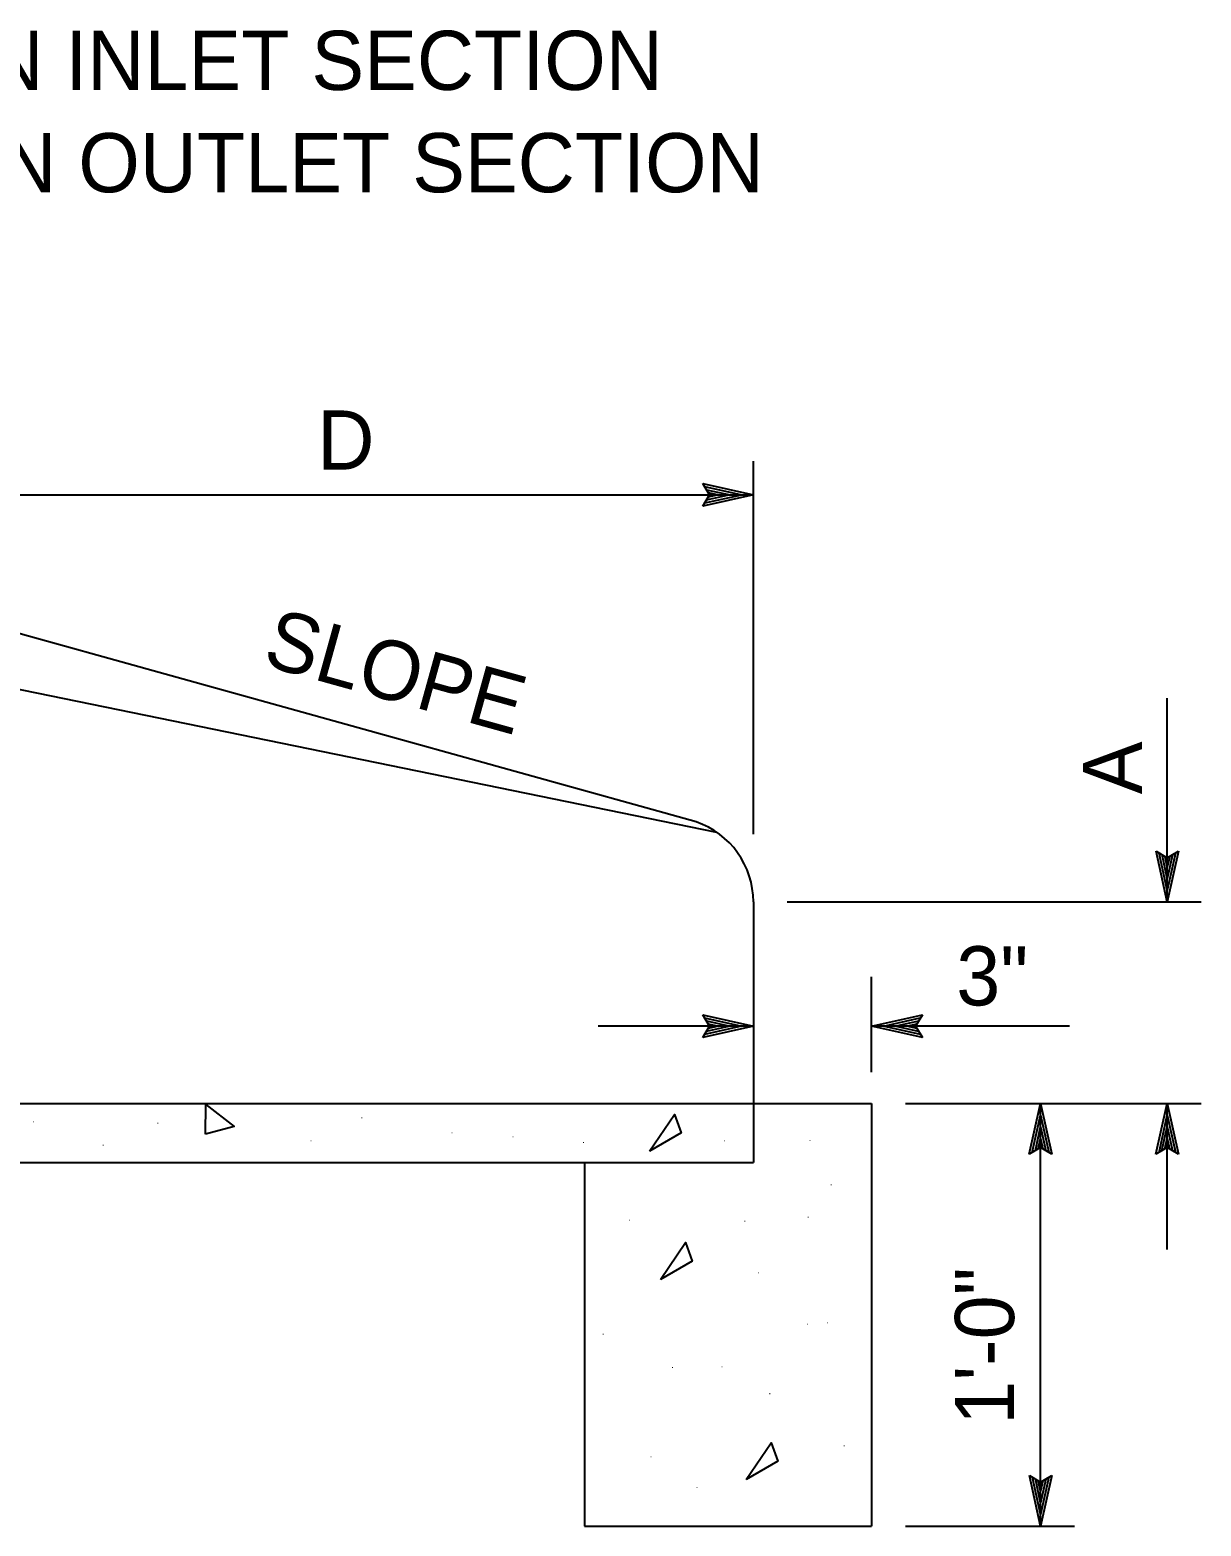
# Model space of a CAD drawing. Extents: x -894 to 866, y -472 to 714.
# Drawn here: x -562.9 to -424.3, y -69.1 to 107.9 of the extents above; entities that cross this region are included whole.
import ezdxf

# ---------------------------------------------------------------- set-up
doc = ezdxf.new("R2010")
doc.units = 0
for name, color, linetype in [('56 Stage 3 Anno', 7, 'Continuous'), ('57 Undefined', 7, 'Continuous'), ('59 Sndwall Anno', 7, 'Continuous'), ('60 Nongeo Data', 7, 'Continuous')]:
    doc.layers.add(name, color=color, linetype=linetype)

msp = doc.modelspace()

# ---------------------------------------------------------------- linework, layer by layer
at = {"layer": '56 Stage 3 Anno'}
for p, q in [((-477.27, 12.71), (-477.27, 56.86)), ((-482.47, 52.86), (-483.27, 54.2)), ((-483.27, 54.2), (-483.27, 54.2)), ((-483.27, 54.2), (-477.27, 52.86)), ((-483.05, 53.84), (-478.65, 52.86)), ((-482.82, 53.48), (-480.03, 52.86)), ((-482.64, 53.13), (-481.41, 52.86)), ((-569.27, 52.86), (-477.27, 52.86)), ((-477.27, 52.86), (-483.27, 51.53)), ((-483.27, 51.53), (-482.47, 52.86)), ((-483.27, 51.53), (-483.27, 51.53)), ((-478.66, 52.85), (-483.04, 51.89)), ((-480.03, 52.86), (-482.86, 52.23)), ((-481.41, 52.86), (-482.62, 52.59)), ((-477.27, 52.86), (-477.27, 52.86)), ((-428.27, 4.71), (-428.27, 28.83)), ((-428.27, 4.71), (-429.6, 10.71)), ((-429.6, 10.71), (-429.6, 10.71)), ((-429.6, 10.71), (-428.27, 9.91)), ((-428.27, 9.91), (-426.93, 10.71)), ((-426.93, 10.71), (-428.27, 4.71)), ((-426.93, 10.71), (-426.93, 10.71)), ((-428.27, 6.1), (-429.24, 10.47)), ((-428.27, 7.47), (-428.89, 10.3)), ((-428.27, 8.85), (-428.54, 10.06)), ((-427.29, 10.49), (-428.27, 6.09)), ((-427.65, 10.26), (-428.27, 7.47)), ((-427.99, 10.08), (-428.27, 8.85)), ((-473.27, 4.71), (-424.27, 4.71)), ((-428.27, 4.71), (-428.27, 4.71)), ((-463.27, -15.43), (-463.27, -4.14)), ((-482.47, -9.99), (-483.27, -8.65)), ((-483.27, -8.65), (-483.27, -8.65)), ((-483.27, -8.65), (-477.27, -9.99)), ((-463.27, -9.99), (-457.27, -8.66)), ((-457.27, -8.66), (-458.07, -9.99)), ((-457.27, -8.66), (-457.27, -8.66)), ((-477.27, -9.99), (-495.63, -9.99)), ((-477.27, -9.99), (-483.27, -11.32)), ((-483.27, -11.32), (-482.47, -9.99)), ((-483.05, -9.01), (-478.65, -9.99)), ((-478.66, -10), (-483.04, -10.97)), ((-480.03, -9.99), (-482.86, -10.62)), ((-482.82, -9.37), (-480.03, -9.99)), ((-482.64, -9.72), (-481.41, -9.99)), ((-481.41, -9.99), (-482.62, -10.26)), ((-477.27, -9.99), (-477.27, -9.99)), ((-439.86, -9.99), (-463.27, -9.99)), ((-457.27, -11.33), (-463.27, -9.99)), ((-463.27, -9.99), (-463.27, -9.99)), ((-457.49, -10.98), (-461.89, -9.99)), ((-461.88, -9.99), (-457.51, -9.02)), ((-460.51, -10), (-457.68, -9.37)), ((-457.72, -10.62), (-460.51, -10)), ((-459.13, -10), (-457.92, -9.73)), ((-457.9, -10.27), (-459.13, -10)), ((-458.07, -9.99), (-457.27, -11.33)), ((-483.27, -11.32), (-483.27, -11.32)), ((-457.27, -11.33), (-457.27, -11.33)), ((-459.27, -19.14), (-424.27, -19.14)), ((-444.61, -25.14), (-443.27, -19.14)), ((-443.27, -69.14), (-443.27, -19.14)), ((-443.27, -19.14), (-443.27, -19.14)), ((-443.27, -19.14), (-441.94, -25.14)), ((-429.61, -25.14), (-428.27, -19.14)), ((-428.27, -36.43), (-428.27, -19.14)), ((-428.27, -19.14), (-428.27, -19.14)), ((-428.27, -19.14), (-426.94, -25.14)), ((-444.25, -24.93), (-443.27, -20.52)), ((-443.27, -20.53), (-442.3, -24.91)), ((-429.25, -24.93), (-428.27, -20.52)), ((-428.27, -20.53), (-427.3, -24.91)), ((-443.89, -24.69), (-443.27, -21.91)), ((-443.27, -21.91), (-442.65, -24.73)), ((-428.9, -24.69), (-428.27, -21.91)), ((-428.27, -21.91), (-427.65, -24.73)), ((-443.27, -24.34), (-444.61, -25.14)), ((-443.55, -24.52), (-443.27, -23.29)), ((-443.27, -23.29), (-443.01, -24.5)), ((-441.94, -25.14), (-443.27, -24.34)), ((-428.27, -24.34), (-429.61, -25.14)), ((-428.55, -24.52), (-428.27, -23.29)), ((-428.27, -23.29), (-428.01, -24.5)), ((-426.94, -25.14), (-428.27, -24.34)), ((-444.61, -25.14), (-444.61, -25.14)), ((-441.94, -25.14), (-441.94, -25.14)), ((-429.61, -25.14), (-429.61, -25.14)), ((-426.94, -25.14), (-426.94, -25.14)), ((-443.27, -69.14), (-444.6, -63.14)), ((-444.6, -63.14), (-444.6, -63.14)), ((-444.6, -63.14), (-443.27, -63.94)), ((-443.27, -67.75), (-444.24, -63.38)), ((-443.27, -66.38), (-443.89, -63.55)), ((-443.27, -63.94), (-441.93, -63.14)), ((-441.93, -63.14), (-443.27, -69.14)), ((-442.29, -63.36), (-443.27, -67.76)), ((-442.65, -63.59), (-443.27, -66.38)), ((-441.93, -63.14), (-441.93, -63.14)), ((-443.27, -65), (-443.54, -63.79)), ((-442.99, -63.77), (-443.27, -65)), ((-459.27, -69.14), (-439.27, -69.14)), ((-443.27, -69.14), (-443.27, -69.14))]:
    msp.add_line(p, q, dxfattribs=at)
at = {"layer": '59 Sndwall Anno'}
for points in [[(-542.12, -22.77), (-542.09, -19.26), (-538.75, -21.85)], [(-489.58, -24.78), (-486.61, -20.43), (-485.82, -22.61)], [(-488.27, -39.95), (-485.31, -35.6), (-484.52, -37.78)], [(-478.11, -63.64), (-475.15, -59.28), (-474.36, -61.46)]]:
    msp.add_lwpolyline(points, close=True, dxfattribs=at)
at = {"layer": '60 Nongeo Data'}
for p, q in [((-484.03, 14.17), (-569.27, 37.86)), ((-481.59, 12.94), (-569.27, 30.86)), ((-477.27, 4.71), (-477.27, -26.14)), ((-662.27, -19.14), (-463.27, -19.14)), ((-463.27, -19.14), (-463.27, -69.14)), ((-669.27, -26.14), (-477.27, -26.14)), ((-497.27, -26.14), (-497.27, -69.14)), ((-497.27, -69.14), (-463.27, -69.14))]:
    msp.add_line(p, q, dxfattribs=at)
msp.add_arc((-487.27, 4.71), 10, 0, 71.1139, dxfattribs=at)

# ---------------------------------------------------------------- texts
at = {"layer": '57 Undefined'}
for s, p in [('TONGUE END ON INLET SECTION', (-640.37, 100.78)), ('GROOVE END ON OUTLET SECTION', (-639.88, 88.67)), ('D', (-528.89, 55.86)), ('3"', (-453.25, -7.54))]:
    msp.add_text(s, height=7, dxfattribs=at).set_placement(p)
for s, rotation, p in [('SLOPE', 344.47, (-535.57, 32.78)), ('A', 90, (-431.27, 17.45)), ('1\'-0"', 90, (-446.41, -57.16))]:
    msp.add_text(s, height=7, rotation=rotation, dxfattribs=at).set_placement(p)
at = {"layer": '59 Sndwall Anno'}
for p in [(-523.78, -20.89), (-562.66, -21.38), (-547.92, -21.54), (-513.09, -22.67), (-554.4, -24.13), (-529.78, -23.64), (-505.87, -23.15), (-497.54, -23.81), (-480.86, -23.64), (-470.71, -23.6), (-468.21, -28.82), (-492.07, -33.02), (-478.42, -33.13), (-470.93, -32.67), (-476.83, -39.25), (-471, -45.3), (-468.67, -45.15), (-495.21, -46.51), (-487, -50.45), (-481.14, -50.36), (-475.47, -53.54), (-466.68, -59.72), (-489.54, -61.02), (-484.09, -64.65)]:
    msp.add_text('.', height=0.8, dxfattribs=at).set_placement(p)

doc.saveas('drawing.dxf')
